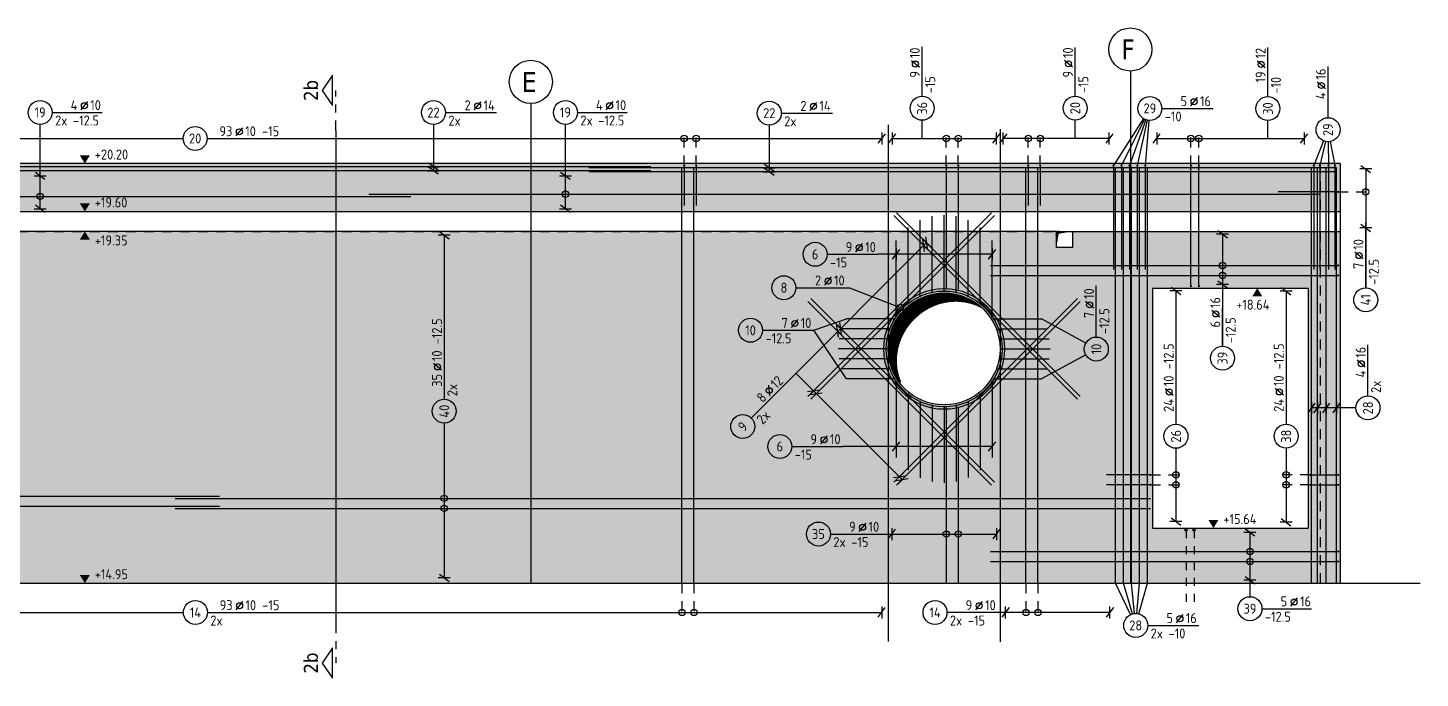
# Model space of a CAD drawing. Extents: x -10 to 76.6, y -8.8 to 49.1.
# Drawn here: x 21.8 to 39.21, y 15.94 to 24.07 of the extents above; entities that cross this region are included whole.
import ezdxf
from ezdxf.enums import TextEntityAlignment as Align

# ---------------------------------------------------------------- set-up
doc = ezdxf.new("R2010")
doc.units = 0
doc.header["$LTSCALE"] = 0.5
for name, pattern in [('AUSGEZOGEN', [1000.01, 1000, 0.01]), ('DASHDOTSMALL', [1.05, 0.5, -0.25, 0.05, -0.25]), ('HIDDEN', [0.375, 0.25, -0.125]), ('HIDDEN2', [0.187, 0.125, -0.062]), ('STRICHPUNKT2', [0.55, 0.25, -0.125, 0.05, -0.125]), ('VERDECKT', [0.375, 0.25, -0.125])]:
    doc.linetypes.add(name, pattern=pattern)
for name, color, linetype in [('ACHSEN', 7, 'Continuous'), ('AFU', 7, 'Continuous'), ('BETON', 7, 'Continuous'), ('grau_dunkel', 7, 'Continuous'), ('grau_hell', 7, 'Continuous'), ('koten', 7, 'Continuous'), ('RND', 7, 'Continuous'), ('SCHATTEN', 7, 'Continuous'), ('SCHNITTE', 7, 'Continuous'), ('SFP_Achsen', 7, 'Continuous'), ('VERDECKT', 7, 'Continuous')]:
    doc.layers.add(name, color=color, linetype=linetype)
doc.layers.add('NOPLOT', color=7, linetype='Continuous', plot=False)
doc.styles.add('helv', font='tahoma.ttf')
doc.styles.add('txt', font='isocp.shx')
doc.linetypes.add('AFU_50L', pattern='A,0.75,["/",Standard,S=0.2,R=0,X=-0.01,Y=-0.1],0.07,["/",Standard,S=0.2,R=0,X=-0.01,Y=-0.1],0.75', length=1.57)

# ---------------------------------------------------------------- blocks, each defined once
blk = doc.blocks.new('okrd_o')
at = {"layer": 'koten', "color": 7, "linetype": 'Continuous'}
blk.add_solid([(-0.125, 0.202), (0.125, 0.202), (0, 0)], dxfattribs=at)
at = {"layer": 'koten', "style": 'txt'}
blk.add_attdef('OKRD', (0.25, 0.1), '', height=0.25, dxfattribs=at)
blk = doc.blocks.new('okrd_u')
at = {"layer": 'koten', "color": 7, "linetype": 'Continuous'}
blk.add_solid([(-0.125, -0.202), (0.125, -0.202), (0, 0)], dxfattribs=at)
at = {"layer": 'koten', "style": 'txt'}
blk.add_attdef('OKRD', (0.25, -0.35), '', height=0.25, dxfattribs=at)
blk = doc.blocks.new('SCHN-2')
at = {"layer": 'SCHNITTE', "color": 6, "linetype": 'Continuous'}
blk.add_lwpolyline([(0.378, 0.088), (0, 0.34), (-0.378, 0.088)], close=True, dxfattribs=at)
at = {"layer": 'SCHNITTE', "color": 1, "linetype": 'DASHDOTSMALL', "style": 'helv'}
blk.add_attdef('SCHN-2', text='', height=0.35, dxfattribs=at).set_placement((0, 0.45), align=Align.CENTER)
blk = doc.blocks.new('lei_gre')
at = {"layer": 'RND', "color": 7, "linetype": 'Continuous'}
for p, q in [((-0.09, -0.12), (0.09, 0.12)), ((0, 0.15), (0, -0.15))]:
    blk.add_line(p, q, dxfattribs=at)
blk = doc.blocks.new('RND_LEI')
at = {"layer": 'RND', "color": 7, "linetype": 'Continuous'}
blk.add_line((1.022, 0.066), (1.19, 0.27), dxfattribs=at)
for centre, radius in [((0, 0), 0.3), ((1.106, 0.168), 0.075)]:
    blk.add_circle(centre, radius, dxfattribs=at)
at = {"layer": 'RND', "color": 7, "linetype": 'Continuous', "style": 'txt'}
blk.add_attdef('POSL', text='', height=0.25, dxfattribs=at).set_placement((0, 0), align=Align.MIDDLE)
blk.add_attdef('ANZ', text='', height=0.25, dxfattribs=at).set_placement((0.931, 0.057), align=Align.RIGHT)
for tag, p in [('DUM', (1.253, 0.057)), ('ABSTD', (1.674, 0.057)), ('POSTXT', (0.374, -0.327))]:
    blk.add_attdef(tag, p, '', height=0.25, dxfattribs=at)

msp = doc.modelspace()

# ---------------------------------------------------------------- hatches: boundary and pattern name
at = {"layer": 'grau_dunkel'}
h = msp.add_hatch(color=21, dxfattribs=at)
h.paths.add_polyline_path([(38.214, 22.377), (37.964, 22.377), (37.964, 21.777), (38.214, 21.777)])
h.paths.add_polyline_path([(38.214, 21.527), (37.964, 21.527), (37.964, 17.127), (38.214, 17.127)])
h.paths.add_polyline_path([(2.939, 21.777), (3.189, 21.777), (3.189, 22.377), (2.939, 22.377)])
h.paths.add_polyline_path([(3.224, 21.527), (3.014, 21.527), (3.014, 17.877), (3.224, 17.877)])
h.paths.add_polyline_path([(3.289, 21.527), (3.224, 21.527), (3.224, 17.877), (3.289, 17.877)])
h.paths.add_polyline_path([(3.014, 17.127), (3.224, 17.127), (3.224, 17.877), (3.014, 17.877)])
h.paths.add_polyline_path([(3.224, 17.127), (3.289, 17.127), (3.289, 17.877), (3.224, 17.877)])
at = {"layer": 'grau_hell'}
msp.add_hatch(color=9, dxfattribs=at).paths.add_polyline_path([(3.189, 22.377), (3.189, 21.777), (37.964, 21.777), (37.964, 22.377)])
h = msp.add_hatch(color=9, dxfattribs=at)
h.paths.add_polyline_path([(11.099, 21.527), (11.099, 21.327), (10.899, 21.327), (10.899, 21.527), (3.289, 21.527), (3.289, 17.127), (37.964, 17.127), (37.964, 21.527), (34.864, 21.527), (34.864, 21.327), (34.664, 21.327), (34.664, 21.527)])
h.paths.add_polyline_path([(11.969, 20.817), (9.209, 20.817), (9.209, 17.817), (11.969, 17.817)], flags=16)
h.paths.add_polyline_path([(13.979, 20.377, 1), (14.379, 20.377, 1)], flags=16)
h.paths.add_polyline_path([(17.369, 20.057, 1), (18.769, 20.057, 1)], flags=16)
h.paths.add_polyline_path([(35.864, 20.817), (35.864, 17.817), (37.814, 17.817), (37.814, 20.817)], flags=16)
h.paths.add_polyline_path([(32.559, 20.057, 1), (33.959, 20.057, 1)], flags=16)

# ---------------------------------------------------------------- linework, layer by layer
at = {"layer": 'ACHSEN', "color": 140, "linetype": 'AUSGEZOGEN'}
for p, q in [((35.589, 23.533), (35.589, 17.127)), ((28.089, 23.127), (28.089, 17.127))]:
    msp.add_line(p, q, dxfattribs=at)
at = {"layer": 'AFU', "color": 8, "linetype": 'AFU_50L'}
for p, q in [((2.939, 21.777), (38.214, 21.777)), ((34.664, 21.527), (11.099, 21.527)), ((34.864, 21.527), (38.214, 21.527)), ((3.014, 17.127), (38.214, 17.127))]:
    msp.add_line(p, q, dxfattribs=at)
at = {"layer": 'BETON', "color": 6, "linetype": 'AUSGEZOGEN'}
for p, q in [((38.214, 22.377), (2.939, 22.377)), ((38.214, 22.377), (38.214, 17.127)), ((34.664, 21.327), (34.664, 21.527)), ((34.664, 21.527), (34.864, 21.527)), ((34.864, 21.527), (34.864, 21.327)), ((34.864, 21.327), (34.664, 21.327)), ((35.864, 20.817), (37.814, 20.817)), ((35.864, 20.817), (35.864, 17.817)), ((37.814, 20.817), (37.814, 17.817)), ((35.864, 17.817), (37.814, 17.817)), ((38.214, 17.127), (39.214, 17.127))]:
    msp.add_line(p, q, dxfattribs=at)
msp.add_circle((33.259, 20.057), 0.7, dxfattribs=at)
at = {"layer": 'NOPLOT', "color": 191, "linetype": 'AUSGEZOGEN'}
for p, q in [((32.559, 22.861), (32.559, 16.399)), ((25.65, 22.791), (25.65, 16.628)), ((33.959, 22.807), (33.959, 16.393))]:
    msp.add_line(p, q, dxfattribs=at)
at = {"layer": 'NOPLOT', "color": 191, "linetype": 'Continuous'}
msp.add_circle((33.259, 20.057), 0.725, dxfattribs=at)
at = {"layer": 'RND', "color": 7, "linetype": 'AUSGEZOGEN'}
for p, q in [((32.984, 23.218), (32.984, 23.837)), ((34.899, 23.22), (34.899, 23.83)), ((37.309, 23.214), (37.309, 23.83)), ((38.062, 22.95), (38.062, 23.59)), ((22.101, 23.016), (22.725, 23.016)), ((27.021, 23.014), (27.661, 23.014)), ((28.672, 23.016), (29.295, 23.016)), ((31.222, 23.007), (31.862, 23.007)), ((35.983, 23.066), (36.623, 23.066)), ((21.951, 22.221), (21.951, 22.866)), ((28.522, 22.221), (28.522, 22.866)), ((32.984, 22.69), (32.984, 22.918)), ((34.899, 22.69), (34.899, 22.92)), ((37.309, 22.69), (37.309, 22.914)), ((18.839, 22.69), (23.74, 22.69)), ((24.04, 22.69), (32.481, 22.69)), ((32.608, 22.69), (33.912, 22.69)), ((35.325, 22.69), (33.998, 22.69)), ((35.918, 22.69), (37.764, 22.69)), ((38.533, 22.309), (38.533, 21.573)), ((21.951, 21.809), (21.951, 22.221)), ((28.522, 21.809), (28.522, 22.221)), ((38.533, 20.822), (38.533, 21.636)), ((27.006, 21.481), (27.006, 19.429)), ((36.742, 21.492), (36.742, 20.865)), ((38.533, 21.573), (38.533, 20.822)), ((31.795, 21.241), (32.435, 21.241)), ((31.405, 20.823), (32.076, 20.823)), ((35.163, 20.206), (35.163, 20.846)), ((36.159, 20.783), (36.159, 19.115)), ((36.742, 20.865), (36.742, 20.092)), ((37.537, 20.779), (37.537, 19.116)), ((36.742, 20.092), (36.742, 20.571)), ((30.988, 20.291), (31.628, 20.291)), ((38.561, 19.47), (38.561, 20.11)), ((30.846, 19.193), (31.298, 19.646)), ((27.006, 19.129), (27.006, 17.195)), ((31.354, 18.837), (31.994, 18.837)), ((36.159, 18.815), (36.159, 17.899)), ((37.537, 18.816), (37.537, 17.891)), ((31.837, 17.742), (32.462, 17.742)), ((32.462, 17.742), (32.605, 17.742)), ((32.605, 17.742), (33.916, 17.742)), ((37.085, 17.763), (37.085, 17.164)), ((37.085, 17.164), (37.085, 16.958)), ((18.839, 16.761), (23.743, 16.761)), ((24.043, 16.761), (32.478, 16.761)), ((34.028, 16.761), (33.295, 16.761)), ((35.331, 16.761), (34.028, 16.761)), ((37.235, 16.808), (37.854, 16.808)), ((35.806, 16.599), (36.446, 16.599))]:
    msp.add_line(p, q, dxfattribs=at)
at = {"layer": 'RND', "color": 102, "linetype": 'AUSGEZOGEN'}
for p, q in [((26.871, 22.864), (26.871, 22.287)), ((31.072, 22.857), (31.072, 22.271)), ((35.752, 22.94), (35.376, 22.352)), ((35.766, 22.932), (35.476, 22.352)), ((35.782, 22.925), (35.576, 22.352)), ((35.801, 22.92), (35.676, 22.352)), ((35.821, 22.917), (35.776, 22.352)), ((38.006, 22.66), (37.883, 22.352)), ((38.028, 22.653), (37.958, 22.352)), ((38.064, 22.65), (38.067, 22.352)), ((38.09, 22.652), (38.147, 22.352)), ((31.298, 19.646), (33.04, 21.387)), ((33.859, 21.241), (32.435, 21.241)), ((32.076, 20.823), (32.711, 20.576)), ((31.628, 20.291), (32.038, 20.432)), ((35.032, 20.129), (34.479, 20.432)), ((32.038, 19.682), (31.628, 20.291)), ((35.032, 19.984), (34.479, 19.682)), ((31.406, 19.753), (32.736, 18.424)), ((38.411, 19.32), (37.856, 19.32)), ((33.859, 18.837), (31.994, 18.837)), ((35.591, 16.734), (35.402, 17.127)), ((35.614, 16.743), (35.502, 17.127)), ((35.641, 16.748), (35.602, 17.127)), ((35.669, 16.748), (35.702, 17.127)), ((35.696, 16.744), (35.802, 17.127))]:
    msp.add_line(p, q, dxfattribs=at)
at = {"layer": 'RND', "color": 102, "linetype": 'VERDECKT'}
for p, q in [((30.008, 22.352), (30.008, 22.74)), ((30.158, 22.352), (30.158, 22.74)), ((33.286, 22.352), (33.286, 22.74)), ((33.436, 22.352), (33.436, 22.74)), ((34.312, 22.352), (34.312, 22.74)), ((34.462, 22.352), (34.462, 22.74)), ((36.346, 22.352), (36.346, 22.74)), ((36.446, 22.352), (36.446, 22.74)), ((38.189, 22.022), (38.583, 22.022)), ((35.839, 18.483), (36.209, 18.483)), ((37.839, 18.483), (37.487, 18.483)), ((35.839, 18.358), (36.209, 18.358)), ((37.839, 18.358), (37.487, 18.358)), ((29.98, 17.127), (29.98, 16.711)), ((30.13, 17.127), (30.13, 16.711)), ((34.283, 17.127), (34.283, 16.711)), ((34.433, 17.127), (34.433, 16.711))]:
    msp.add_line(p, q, dxfattribs=at)
at = {"layer": 'RND', "color": 1, "linetype": 'AUSGEZOGEN'}
for points in [[(29.589, 22.337), (20.239, 22.337)], [(38.164, 22.321), (28.814, 22.321)], [(29.98, 17.127), (29.98, 22.327)], [(30.008, 22.352), (30.008, 21.852)], [(30.13, 17.127), (30.13, 22.327)], [(30.158, 22.352), (30.158, 21.852)], [(33.286, 22.352), (33.286, 20.802)], [(33.436, 22.352), (33.436, 20.802)], [(34.283, 17.127), (34.283, 22.327)], [(34.312, 22.352), (34.312, 21.852)], [(34.433, 17.127), (34.433, 22.327)], [(34.462, 22.352), (34.462, 21.852)], [(35.376, 22.352), (35.376, 21.052)], [(35.402, 17.127), (35.402, 22.327)], [(35.476, 22.352), (35.476, 21.052)], [(35.502, 17.127), (35.502, 22.327)], [(35.576, 22.352), (35.576, 21.052)], [(35.602, 17.127), (35.602, 22.327)], [(35.676, 22.352), (35.676, 21.052)], [(35.702, 17.127), (35.702, 22.327)], [(35.776, 22.352), (35.776, 21.052)], [(35.802, 17.127), (35.802, 22.327)], [(36.346, 20.842), (36.346, 22.352)], [(36.446, 20.842), (36.446, 22.352)], [(37.856, 17.127), (37.856, 22.327)], [(37.883, 22.352), (37.883, 21.052)], [(37.931, 17.127), (37.931, 22.327)], [(37.958, 22.352), (37.958, 21.052)], [(38.04, 17.127), (38.04, 22.327)], [(38.067, 22.352), (38.067, 21.052)], [(38.147, 22.352), (38.147, 21.052)], [(38.169, 17.127), (38.169, 22.327)], [(29.589, 22.287), (20.239, 22.287)], [(38.164, 22.271), (28.814, 22.271)], [(14.689, 21.966), (26.589, 21.966)], [(26.064, 21.993), (37.964, 21.993)], [(38.189, 22.022), (37.439, 22.022)], [(31.555, 19.463), (33.853, 21.761)], [(31.59, 19.428), (33.888, 21.726)], [(32.63, 21.726), (34.928, 19.428)], [(32.665, 21.761), (34.963, 19.463)], [(32.959, 20.718), (32.959, 21.668)], [(33.109, 20.767), (33.109, 21.717)], [(33.26, 20.782), (33.26, 21.732)], [(33.409, 20.767), (33.409, 21.717)], [(33.559, 20.717), (33.559, 21.667)], [(32.809, 20.626), (32.809, 21.576)], [(33.709, 20.625), (33.709, 21.575)], [(32.659, 20.465), (32.659, 21.415)], [(33.859, 20.464), (33.859, 21.414)], [(33.839, 21.102), (38.189, 21.102)], [(33.839, 20.977), (38.189, 20.977)], [(31.555, 20.651), (33.853, 18.353)], [(31.59, 20.687), (33.888, 18.389)], [(32.63, 18.389), (34.928, 20.687)], [(32.665, 18.353), (34.963, 20.651)], [(32.638, 20.432), (32.038, 20.432)], [(33.879, 20.432), (34.479, 20.432)], [(32.578, 20.307), (31.978, 20.307)], [(33.939, 20.307), (34.539, 20.307)], [(32.534, 20.057), (31.934, 20.057)], [(32.545, 20.182), (31.945, 20.182)], [(33.973, 20.182), (34.573, 20.182)], [(33.984, 20.057), (34.584, 20.057)], [(32.545, 19.932), (31.945, 19.932)], [(33.973, 19.932), (34.573, 19.932)], [(32.578, 19.807), (31.978, 19.807)], [(32.638, 19.682), (32.038, 19.682)], [(33.879, 19.682), (34.479, 19.682)], [(33.939, 19.807), (34.539, 19.807)], [(32.659, 19.65), (32.659, 18.7)], [(33.859, 19.651), (33.859, 18.701)], [(32.809, 19.489), (32.809, 18.539)], [(32.959, 19.397), (32.959, 18.447)], [(33.109, 19.348), (33.109, 18.398)], [(33.409, 19.348), (33.409, 18.398)], [(33.559, 19.398), (33.559, 18.448)], [(33.709, 19.489), (33.709, 18.539)], [(33.26, 19.332), (33.26, 18.382)], [(33.286, 19.327), (33.286, 17.127)], [(33.436, 19.327), (33.436, 17.127)], [(35.839, 18.483), (35.289, 18.483)], [(37.839, 18.483), (38.189, 18.483)], [(35.839, 18.358), (35.289, 18.358)], [(37.839, 18.358), (38.189, 18.358)], [(11.994, 18.215), (24.194, 18.215)], [(23.639, 18.188), (35.839, 18.188)], [(11.994, 18.09), (24.194, 18.09)], [(23.639, 18.063), (35.839, 18.063)], [(33.839, 17.523), (38.189, 17.523)], [(33.839, 17.398), (38.189, 17.398)]]:
    msp.add_lwpolyline(points, dxfattribs=at)
at = {"layer": 'RND', "color": 7, "linetype": 'AUSGEZOGEN', "const_width": 0.0125}
for points in [[(30.008, 22.359, 1), (30.008, 22.346, 1)], [(30.158, 22.359, 1), (30.158, 22.346, 1)], [(33.286, 22.359, 1), (33.286, 22.346, 1)], [(33.436, 22.359, 1), (33.436, 22.346, 1)], [(34.312, 22.359, 1), (34.312, 22.346, 1)], [(34.462, 22.359, 1), (34.462, 22.346, 1)], [(35.376, 22.359, 1), (35.376, 22.346, 1)], [(35.476, 22.359, 1), (35.476, 22.346, 1)], [(35.576, 22.359, 1), (35.576, 22.346, 1)], [(35.676, 22.359, 1), (35.676, 22.346, 1)], [(35.776, 22.359, 1), (35.776, 22.346, 1)], [(36.346, 22.359, 1), (36.346, 22.346, 1)], [(36.446, 22.359, 1), (36.446, 22.346, 1)], [(37.883, 22.359, -1), (37.883, 22.346, -1)], [(37.958, 22.359, -1), (37.958, 22.346, -1)], [(38.067, 22.359, -1), (38.067, 22.346, -1)], [(38.147, 22.359, -1), (38.147, 22.346, -1)], [(38.189, 22.028, -1), (38.189, 22.015, -1)], [(38.189, 21.109, -1), (38.189, 21.096, -1)], [(38.189, 20.984, -1), (38.189, 20.971, -1)], [(32.959, 20.711, -1), (32.959, 20.724, -1)], [(33.109, 20.76, -1), (33.109, 20.773, -1)], [(33.26, 20.776, -1), (33.26, 20.789, -1)], [(33.409, 20.76, -1), (33.409, 20.773, -1)], [(33.559, 20.711, -1), (33.559, 20.723, -1)], [(36.346, 20.849, 1), (36.346, 20.836, 1)], [(36.446, 20.849, 1), (36.446, 20.836, 1)], [(32.809, 20.62, -1), (32.809, 20.632, -1)], [(33.709, 20.619, -1), (33.709, 20.632, -1)], [(32.638, 20.426, 1), (32.638, 20.439, 1)], [(32.659, 20.459, -1), (32.659, 20.471, -1)], [(33.859, 20.457, -1), (33.859, 20.47, -1)], [(33.879, 20.426, -1), (33.879, 20.439, -1)], [(32.578, 20.301, 1), (32.578, 20.314, 1)], [(33.939, 20.301, -1), (33.939, 20.314, -1)], [(32.534, 20.051, 1), (32.534, 20.064, 1)], [(32.545, 20.176, 1), (32.545, 20.189, 1)], [(33.973, 20.176, -1), (33.973, 20.189, -1)], [(33.984, 20.051, -1), (33.984, 20.064, -1)], [(32.545, 19.939, -1), (32.545, 19.926, -1)], [(33.973, 19.939, 1), (33.973, 19.926, 1)], [(32.578, 19.814, -1), (32.578, 19.801, -1)], [(32.638, 19.689, -1), (32.638, 19.676, -1)], [(33.879, 19.689, 1), (33.879, 19.676, 1)], [(33.939, 19.814, 1), (33.939, 19.801, 1)], [(32.659, 19.656, 1), (32.659, 19.643, 1)], [(33.859, 19.657, 1), (33.859, 19.645, 1)], [(32.809, 19.495, 1), (32.809, 19.482, 1)], [(32.959, 19.403, 1), (32.959, 19.391, 1)], [(33.109, 19.354, 1), (33.109, 19.342, 1)], [(33.26, 19.339, 1), (33.26, 19.326, 1)], [(33.409, 19.354, 1), (33.409, 19.342, 1)], [(33.559, 19.404, 1), (33.559, 19.391, 1)], [(33.709, 19.495, 1), (33.709, 19.483, 1)], [(35.839, 18.489, 1), (35.839, 18.476, 1)], [(37.839, 18.489, -1), (37.839, 18.476, -1)], [(38.189, 18.489, -1), (38.189, 18.476, -1)], [(35.839, 18.364, 1), (35.839, 18.351, 1)], [(37.839, 18.364, -1), (37.839, 18.351, -1)], [(38.189, 18.364, -1), (38.189, 18.351, -1)], [(38.189, 17.53, -1), (38.189, 17.517, -1)], [(38.189, 17.405, -1), (38.189, 17.392, -1)]]:
    msp.add_lwpolyline(points, format="xyb", close=True, dxfattribs=at)
at = {"layer": 'RND', "color": 1, "linetype": 'HIDDEN2'}
for points in [[(36.285, 17.792), (36.285, 16.872)], [(36.385, 17.792), (36.385, 16.872)]]:
    msp.add_lwpolyline(points, dxfattribs=at)
at = {"layer": 'RND', "color": 7, "linetype": 'AUSGEZOGEN'}
for centre, radius in [((30.008, 22.69), 0.04), ((30.158, 22.69), 0.04), ((33.286, 22.69), 0.04), ((33.436, 22.69), 0.04), ((34.312, 22.69), 0.04), ((34.462, 22.69), 0.04), ((36.346, 22.69), 0.04), ((36.446, 22.69), 0.04), ((21.951, 21.966), 0.04), ((28.522, 21.993), 0.04), ((38.533, 22.022), 0.04), ((36.742, 21.102), 0.04), ((36.742, 20.977), 0.04), ((32.711, 20.576), 0.04), ((36.159, 18.483), 0.04), ((37.537, 18.483), 0.04), ((36.159, 18.358), 0.04), ((37.537, 18.358), 0.04), ((27.006, 18.188), 0.04), ((27.006, 18.063), 0.04), ((33.286, 17.742), 0.04), ((33.436, 17.742), 0.04), ((36.285, 17.792), 0.0125), ((36.385, 17.792), 0.0125), ((37.085, 17.523), 0.04), ((37.085, 17.398), 0.04), ((29.98, 16.761), 0.04), ((30.13, 16.761), 0.04), ((34.283, 16.761), 0.04), ((34.433, 16.761), 0.04)]:
    msp.add_circle(centre, radius, dxfattribs=at)
at = {"layer": 'RND', "color": 1, "linetype": 'AUSGEZOGEN'}
msp.add_circle((33.259, 20.057), 0.755, dxfattribs=at)
at = {"layer": 'SCHATTEN', "color": 1, "linetype": 'AUSGEZOGEN'}
for points in [[(34.664, 21.327, 0, 0.0326, 0), (34.68, 21.526, 0, 0, 0), (34.665, 21.511, 0.0326, 0, 0), (34.864, 21.527, 0, 0, 0)], [(33.754, 20.552, 0, 0, 0), (33.754, 20.552, 0, 0.0228, 0), (33.678, 20.604, 0.0228, 0.0453, 0), (33.598, 20.644, 0.0453, 0.067, 0), (33.514, 20.673, 0.067, 0.0875, 0), (33.429, 20.691, 0.0875, 0.107, 0), (33.343, 20.699, 0.107, 0.124, 0), (33.259, 20.695, 0.124, 0.139, 0), (33.177, 20.683, 0.139, 0.152, 0), (33.097, 20.66, 0.152, 0.162, 0), (33.022, 20.629, 0.162, 0.169, 0), (32.951, 20.59, 0.169, 0.174, 0), (32.886, 20.544, 0.174, 0.175, 0), (32.826, 20.49, 0.175, 0.174, 0), (32.772, 20.431, 0.174, 0.169, 0), (32.726, 20.365, 0.169, 0.162, 0), (32.687, 20.294, 0.162, 0.152, 0), (32.656, 20.219, 0.152, 0.139, 0), (32.634, 20.14, 0.139, 0.124, 0), (32.621, 20.057, 0.124, 0.107, 0), (32.618, 19.973, 0.107, 0.0875, 0), (32.625, 19.887, 0.0875, 0.067, 0), (32.643, 19.802, 0.067, 0.0453, 0), (32.672, 19.719, 0.0453, 0.0228, 0), (32.713, 19.638, 0.0228, 0, 0)]]:
    msp.add_lwpolyline(points, format="xyseb", dxfattribs=at)
at = {"layer": 'SCHNITTE', "color": 6, "linetype": 'STRICHPUNKT2'}
for p, q in [((25.65, 22.791), (25.65, 23.291)), ((25.65, 16.628), (25.65, 16.128))]:
    msp.add_line(p, q, dxfattribs=at)
at = {"layer": 'SFP_Achsen', "color": 7, "linetype": 'AUSGEZOGEN'}
for centre in [(35.589, 23.803), (28.089, 23.398)]:
    msp.add_circle(centre, 0.27, dxfattribs=at)
at = {"layer": 'VERDECKT', "color": 7, "linetype": 'VERDECKT'}
for p, q in [((37.964, 22.377), (37.964, 21.777)), ((3.189, 21.777), (37.964, 21.777)), ((11.099, 21.527), (34.664, 21.527)), ((37.964, 21.527), (37.964, 17.127))]:
    msp.add_line(p, q, dxfattribs=at)
at = {"layer": 'VERDECKT', "color": 7, "linetype": 'HIDDEN'}
msp.add_line((34.864, 21.527), (37.964, 21.527), dxfattribs=at)

# ---------------------------------------------------------------- block references
at = {"layer": 'koten', "color": 7, "linetype": 'AUSGEZOGEN', "xscale": 0.5, "yscale": 0.5, "zscale": 0.5}
for name, p, values in [('okrd_o', (22.51, 22.377), {'OKRD': '+20.20'}), ('okrd_o', (22.51, 21.777), {'OKRD': '+19.60'}), ('okrd_u', (22.51, 21.527), {'OKRD': '+19.35'}), ('okrd_o', (36.628, 17.817), {'OKRD': '+15.64'}), ('okrd_o', (22.51, 17.127), {'OKRD': '+14.95'})]:
    msp.add_blockref(name, p, dxfattribs=at).add_auto_attribs(values)
at = {"layer": 'koten', "color": 7, "linetype": 'AUSGEZOGEN'}
ref = msp.add_blockref('okrd_u', (37.177, 20.817), dxfattribs=dict(at, xscale=0.5, yscale=0.5, zscale=0.5))
ref.add_attrib('OKRD', '+18.64', (36.913, 20.549), dxfattribs={"height": 0.125, "style": 'txt'})
at = {"layer": 'RND', "color": 7, "linetype": 'AUSGEZOGEN', "xscale": 0.5, "yscale": 0.5, "zscale": 0.5}
for p, rotation, values in [((32.984, 23.068), 90, {'POSL': '36', 'DUM': '10', 'ANZ': '9', 'POSTXT': '-15'}), ((34.899, 23.07), 90, {'POSL': '20', 'DUM': '10', 'ANZ': '9', 'POSTXT': '-15'}), ((37.309, 23.064), 90, {'POSL': '30', 'DUM': '12', 'ANZ': '19', 'POSTXT': '-10'}), ((38.062, 22.8), 90, {'POSL': '29', 'DUM': '16', 'ANZ': '4'}), ((38.533, 20.672), 90, {'POSL': '41', 'DUM': '10', 'ANZ': '7', 'POSTXT': '-12.5'}), ((35.163, 20.056), 90, {'POSL': '10', 'DUM': '10', 'ANZ': '7', 'POSTXT': '-12.5'}), ((36.742, 19.942), 90, {'POSL': '39', 'DUM': '16', 'ANZ': '6', 'POSTXT': '-12.5'}), ((27.006, 19.279), 90, {'POSL': '40', 'DUM': '10', 'ANZ': '35', 'ABSTD': '-12.5', 'POSTXT': '2x'}), ((36.159, 18.965), 90, {'POSL': '26', 'DUM': '10', 'ANZ': '24', 'ABSTD': '-12.5'}), ((37.537, 18.966), 90, {'POSL': '38', 'DUM': '10', 'ANZ': '24', 'ABSTD': '-12.5'}), ((38.561, 19.32), 90, {'POSL': '28', 'DUM': '16', 'ANZ': '4', 'POSTXT': '2x'}), ((30.74, 19.087), 45.00000000000103, {'POSL': '9', 'DUM': '12', 'ANZ': '8', 'POSTXT': '2x'})]:
    msp.add_blockref('RND_LEI', p, dxfattribs=dict(at, rotation=rotation)).add_auto_attribs(values)
for p, values in [((21.951, 23.016), {'POSL': '19', 'DUM': '10', 'ANZ': '4', 'POSTXT': '2x -12.5'}), ((26.871, 23.014), {'POSL': '22', 'DUM': '14', 'ANZ': '2', 'POSTXT': '2x'}), ((28.522, 23.016), {'POSL': '19', 'DUM': '10', 'ANZ': '4', 'POSTXT': '2x -12.5'}), ((35.833, 23.066), {'POSL': '29', 'DUM': '16', 'ANZ': '5', 'POSTXT': '-10'}), ((31.072, 23.007), {'POSL': '22', 'DUM': '14', 'ANZ': '2', 'POSTXT': '2x'}), ((23.89, 22.69), {'POSL': '20', 'DUM': '10', 'ANZ': '93', 'ABSTD': '-15'}), ((31.645, 21.241), {'POSL': '6', 'DUM': '10', 'ANZ': '9', 'POSTXT': '-15'}), ((31.255, 20.823), {'POSL': '8', 'DUM': '10', 'ANZ': '2'}), ((30.838, 20.291), {'POSL': '10', 'DUM': '10', 'ANZ': '7', 'POSTXT': '-12.5'}), ((31.204, 18.837), {'POSL': '6', 'DUM': '10', 'ANZ': '9', 'POSTXT': '-15'}), ((31.687, 17.742), {'POSL': '35', 'DUM': '10', 'ANZ': '9', 'POSTXT': '2x -15'}), ((23.893, 16.761), {'POSL': '14', 'DUM': '10', 'ANZ': '93', 'ABSTD': '-15', 'POSTXT': '2x'}), ((33.145, 16.761), {'POSL': '14', 'DUM': '10', 'ANZ': '9', 'POSTXT': '2x -15'}), ((37.085, 16.808), {'POSL': '39', 'DUM': '16', 'ANZ': '5', 'POSTXT': '-12.5'}), ((35.656, 16.599), {'POSL': '28', 'DUM': '16', 'ANZ': '5', 'POSTXT': '2x -10'})]:
    msp.add_blockref('RND_LEI', p, dxfattribs=at).add_auto_attribs(values)
for p in [(32.481, 22.69), (32.608, 22.69), (33.912, 22.69), (35.918, 22.69), (37.764, 22.69), (32.659, 21.241), (33.859, 21.241), (37.856, 19.32), (37.931, 19.32), (38.04, 19.32), (38.169, 19.32), (32.659, 18.837), (33.859, 18.837), (32.605, 17.742), (33.916, 17.742), (32.478, 16.761)]:
    msp.add_blockref('lei_gre', p, dxfattribs=at)
for p, rotation in [((33.998, 22.69), 180), ((35.325, 22.69), 180), ((26.871, 22.337), 90), ((26.871, 22.287), 90), ((31.072, 22.321), 90), ((31.072, 22.271), 90), ((38.533, 22.309), 270), ((21.951, 22.221), 90), ((28.522, 22.221), 90), ((21.951, 21.809), 90), ((28.522, 21.809), 90), ((38.533, 21.573), 270), ((27.006, 21.481), 270), ((33.004, 21.351), 45.00000000000103), ((33.04, 21.387), 45.00000000000103), ((36.742, 21.492), 270), ((36.742, 20.865), 270), ((36.159, 20.783), 270), ((37.537, 20.779), 270), ((31.965, 20.312), 45.00000000000103), ((31.929, 20.277), 45.00000000000103), ((31.626, 19.534), 314.9999999999998), ((31.661, 19.499), 314.999999999991), ((32.7, 18.459), 315.0000000000014), ((32.736, 18.424), 314.999999999932), ((36.159, 17.899), 270), ((37.085, 17.763), 270), ((37.537, 17.891), 270), ((27.006, 17.195), 270), ((37.085, 17.164), 270), ((34.028, 16.761), 180), ((35.331, 16.761), 180)]:
    msp.add_blockref('lei_gre', p, dxfattribs=dict(at, rotation=rotation))
at = {"layer": 'SCHNITTE', "color": 6, "linetype": 'STRICHPUNKT2', "xscale": 0.5, "yscale": 0.5, "zscale": 0.5, "rotation": 90}
for p in [(25.65, 23.291), (25.65, 16.128)]:
    msp.add_blockref('SCHN-2', p, dxfattribs=at).add_auto_attribs({'SCHN-2': '2b'})

# ---------------------------------------------------------------- texts
at = {"layer": 'SFP_Achsen', "color": 6, "linetype": 'AUSGEZOGEN', "style": 'helv'}
for s, p in [('F', (35.475, 23.679)), ('E', (27.975, 23.273))]:
    msp.add_text(s, height=0.25, dxfattribs=at).set_placement(p)

doc.saveas('drawing.dxf')
